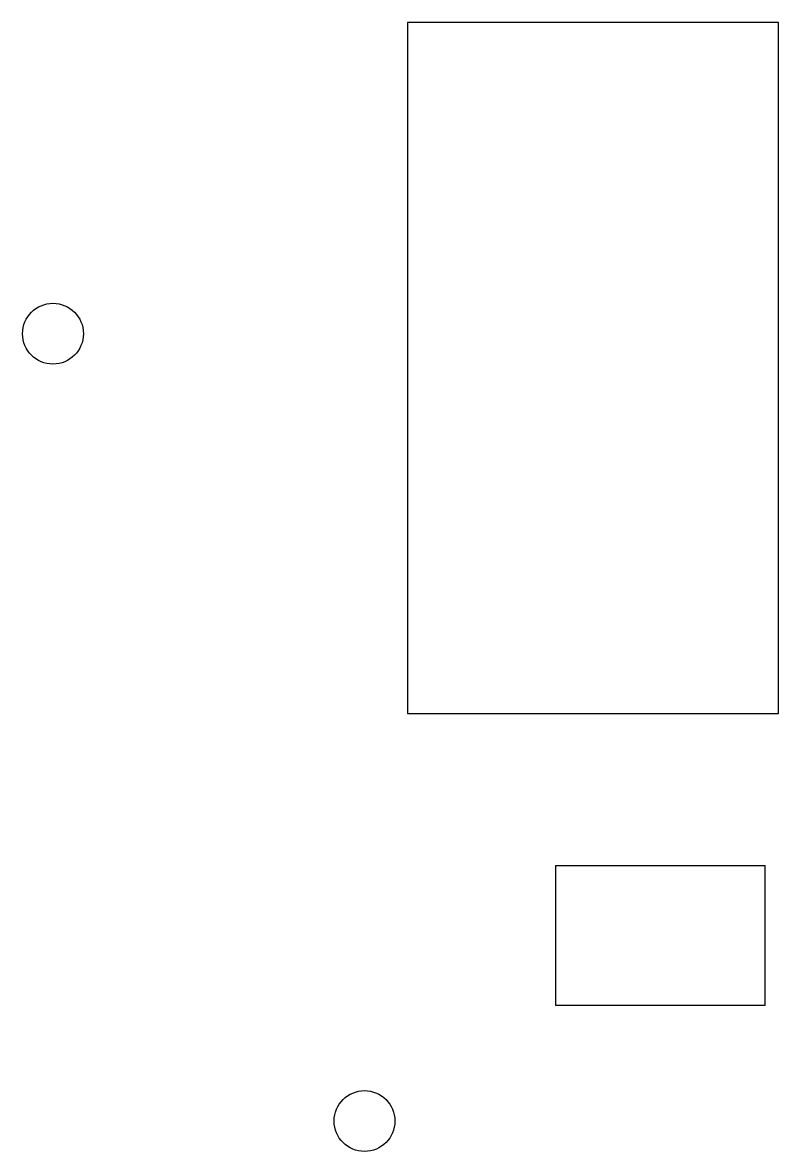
# Model space of a CAD drawing. Header units: millimetres. Extents: x 110 to 202.8, y -114.1 to -58.4.
# Drawn here: x 165.5 to 202.8, y -114.1 to -58.4 of the extents above; entities outside this region: 2.
import ezdxf

# ---------------------------------------------------------------- set-up
doc = ezdxf.new("R2010")
doc.units = ezdxf.units.MM

msp = doc.modelspace()

# ---------------------------------------------------------------- linework, layer by layer
for p, q in [((202.8, -58.381), (184.5, -58.381)), ((184.5, -58.381), (184.5, -92.481)), ((202.8, -92.481), (202.8, -58.381)), ((184.5, -92.481), (202.8, -92.481)), ((191.8, -99.981), (202.15, -99.981)), ((191.8, -99.981), (191.8, -106.881)), ((202.15, -106.881), (202.15, -99.981)), ((191.8, -106.881), (202.15, -106.881))]:
    msp.add_line(p, q)
for centre in [(111.5, -62.25), (167, -73.736), (111.5, -79.75), (182.374, -112.594)]:
    msp.add_circle(centre, 1.5)

doc.saveas('drawing.dxf')
